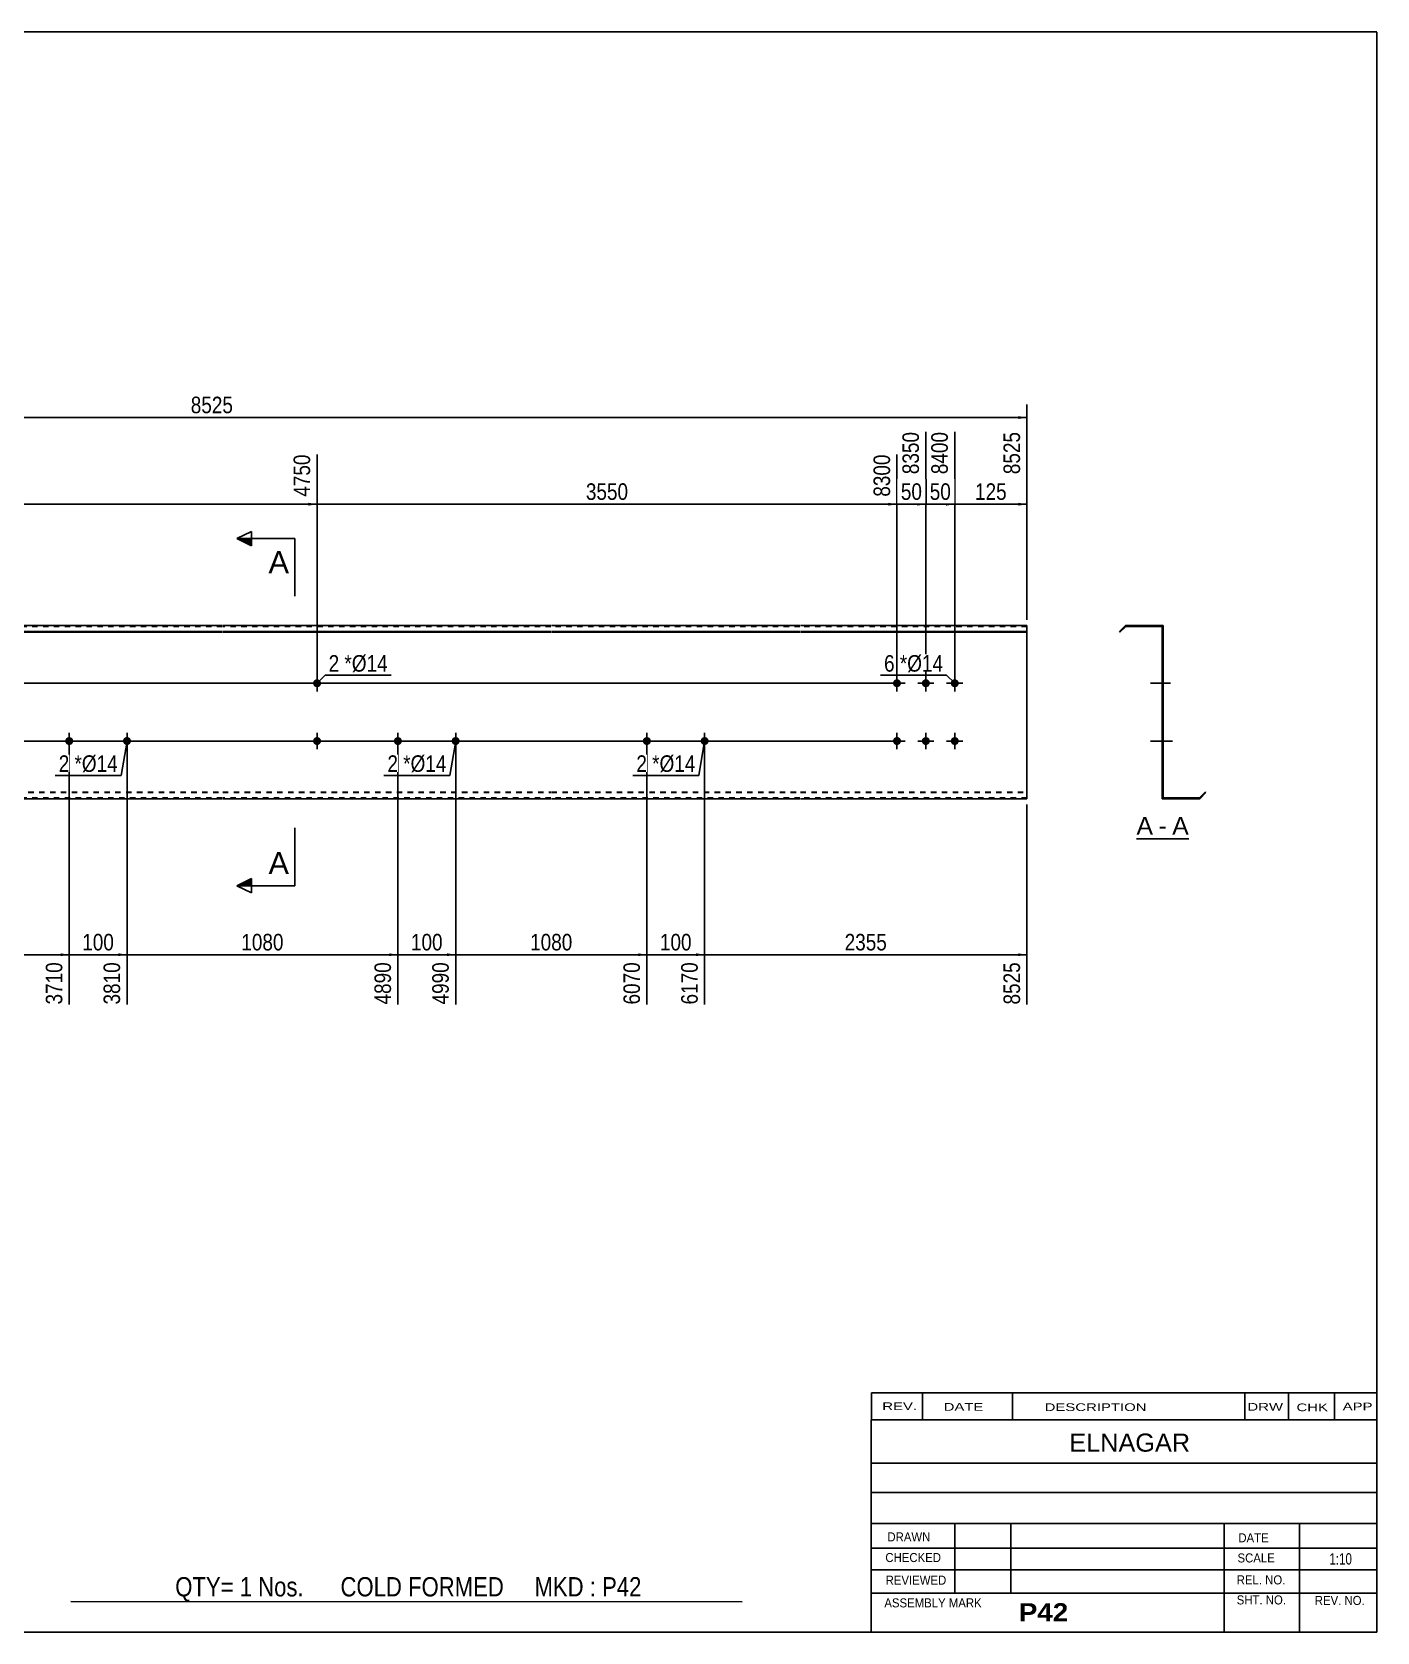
# Model space of a CAD drawing. Header units: millimetres. Extents: x -60 to 343, y -159 to 118.
# Drawn here: x 110 to 342.8, y -159.2 to 117.8 of the extents above; entities that cross this region are included whole.
import ezdxf

# ---------------------------------------------------------------- set-up
doc = ezdxf.new("R2010")
doc.units = ezdxf.units.MM
doc.linetypes.add('DXK_LINE_DOT1', pattern=[1.8814, 0.9407, -0.9407])
doc.styles.add('Arial', font='ARIAL.TTF', dxfattribs={"height": 0.2})
doc.styles.add('Arial Bold', font='ARIALBD.TTF', dxfattribs={"height": 0.2})
doc.styles.add('Arial Narrow', font='ARIALN.TTF', dxfattribs={"height": 0.2})

# ---------------------------------------------------------------- blocks, each defined once
blk = doc.blocks.new('Unknown-629091479-1606')
at = {"color": 5, "linetype": 'Continuous'}
for p, q in [((342.8, 117.75), (-57.2, 117.75)), ((-57.2, 117.75), (-57.2, -159.25)), ((342.8, -159.25), (342.8, 117.75)), ((-57.2, -159.25), (342.8, -159.25))]:
    blk.add_line(p, q, dxfattribs=at)
at = {"color": 174, "linetype": 'Continuous', "style": 'Arial'}
blk.add_text('Tekla structures', height=1.9102, rotation=90, dxfattribs=at).set_placement((-57.7, -158.75))
blk = doc.blocks.new('Unknown-629091479-12 - 1230')
at = {"color": 7, "linetype": 'Continuous'}
blk.add_line((301.17, -21.95), (310.2, -21.95), dxfattribs=at)
at = {"color": 0, "linetype": 'Continuous'}
blk.add_wipeout([(304.01, -21.2), (304.01, -18), (301.17, -18), (301.17, -21.2)], dxfattribs=at)
blk.add_wipeout([(306.39, -21.2), (306.39, -18), (304.97, -18), (304.97, -21.2)], dxfattribs=at)
at = {"color": 96, "linetype": 'Continuous', "style": 'Arial'}
blk.add_text('A', height=3.06, dxfattribs=at).set_placement((301.17, -21.2))
at = {"color": 0, "linetype": 'Continuous'}
blk.add_wipeout([(310.2, -21.2), (310.2, -18), (307.35, -18), (307.35, -21.2)], dxfattribs=at)
at = {"color": 96, "linetype": 'Continuous', "style": 'Arial'}
for s, p in [('A', (307.35, -21.2)), ('-', (304.97, -21.2))]:
    blk.add_text(s, height=3.06, dxfattribs=at).set_placement(p)
blk = doc.blocks.new('Bolt-629091479-1223 - 1203')
at = {"linetype": 'Continuous'}
for points in [[(216.4, -4.3, -1), (216.4, -5.7, -1)], [(226.4, -4.3, -1), (226.4, -5.7, -1)]]:
    blk.add_hatch(color=3, dxfattribs=at).paths.add_polyline_path(points)
at = {"color": 3, "linetype": 'Continuous'}
for p, q in [((215, -5), (217.8, -5)), ((216.4, -6.4), (216.4, -3.6)), ((225, -5), (227.8, -5)), ((226.4, -6.4), (226.4, -3.6))]:
    blk.add_line(p, q, dxfattribs=at)
blk = doc.blocks.new('Part-629091479-1218 - 1203')
at = {"color": 2, "linetype": 'Continuous'}
for p, q in [((0, 15), (0, -15)), ((56.7, 15), (0, 15)), ((0, 13.94), (56.7, 13.94)), ((99.8, 15), (56.8, 15)), ((56.8, 13.94), (99.8, 13.94)), ((142.9, 15), (99.9, 15)), ((99.9, 13.94), (142.9, 13.94)), ((199.8, 15), (143, 15)), ((143, 13.94), (199.8, 13.94)), ((242.9, 15), (199.9, 15)), ((199.9, 13.94), (242.9, 13.94)), ((282.2, 15), (243, 15)), ((243, 13.94), (282.2, 13.94)), ((282.2, 15), (282.2, -15)), ((0, 13.83), (56.7, 13.83)), ((56.8, 13.83), (99.8, 13.83)), ((99.9, 13.83), (142.9, 13.83)), ((143, 13.83), (199.8, 13.83)), ((199.9, 13.83), (242.9, 13.83)), ((243, 13.83), (282.2, 13.83)), ((56.7, -15), (0, -15)), ((99.8, -15), (56.8, -15)), ((142.9, -15), (99.9, -15)), ((199.8, -15), (143, -15)), ((242.9, -15), (199.9, -15)), ((282.2, -15), (243, -15))]:
    blk.add_line(p, q, dxfattribs=at)
at = {"color": 7, "linetype": 'DXK_LINE_DOT1'}
for p, q in [((56.7, 14.85), (0, 14.85)), ((99.8, 14.85), (56.8, 14.85)), ((142.9, 14.85), (99.9, 14.85)), ((199.8, 14.85), (143, 14.85)), ((242.9, 14.85), (199.9, 14.85)), ((282.2, 14.85), (243, 14.85)), ((0, -13.83), (56.7, -13.83)), ((56.8, -13.83), (99.8, -13.83)), ((99.9, -13.83), (142.9, -13.83)), ((143, -13.83), (199.8, -13.83)), ((199.9, -13.83), (242.9, -13.83)), ((243, -13.83), (282.2, -13.83)), ((0, -13.94), (56.7, -13.94)), ((56.7, -14.85), (0, -14.85)), ((56.8, -13.94), (99.8, -13.94)), ((99.8, -14.85), (56.8, -14.85)), ((99.9, -13.94), (142.9, -13.94)), ((142.9, -14.85), (99.9, -14.85)), ((143, -13.94), (199.8, -13.94)), ((199.8, -14.85), (143, -14.85)), ((199.9, -13.94), (242.9, -13.94)), ((242.9, -14.85), (199.9, -14.85)), ((243, -13.94), (282.2, -13.94)), ((282.2, -14.85), (243, -14.85))]:
    blk.add_line(p, q, dxfattribs=at)
blk = doc.blocks.new('Bolt-629091479-1221 - 1203')
at = {"linetype": 'Continuous'}
for points in [[(116.4, -4.3, -1), (116.4, -5.7, -1)], [(126.4, -4.3, -1), (126.4, -5.7, -1)]]:
    blk.add_hatch(color=3, dxfattribs=at).paths.add_polyline_path(points)
at = {"color": 3, "linetype": 'Continuous'}
for p, q in [((115, -5), (117.8, -5)), ((116.4, -6.4), (116.4, -3.6)), ((125, -5), (127.8, -5)), ((126.4, -6.4), (126.4, -3.6))]:
    blk.add_line(p, q, dxfattribs=at)
blk = doc.blocks.new('Bolt-629091479-1222 - 1203')
at = {"linetype": 'Continuous'}
for points in [[(173.3, -4.3, -1), (173.3, -5.7, -1)], [(183.3, -4.3, -1), (183.3, -5.7, -1)]]:
    blk.add_hatch(color=3, dxfattribs=at).paths.add_polyline_path(points)
at = {"color": 3, "linetype": 'Continuous'}
for p, q in [((171.9, -5), (174.7, -5)), ((173.3, -6.4), (173.3, -3.6)), ((181.9, -5), (184.7, -5)), ((183.3, -6.4), (183.3, -3.6))]:
    blk.add_line(p, q, dxfattribs=at)
blk = doc.blocks.new('Bolt-629091479-1224 - 1203')
at = {"linetype": 'Continuous'}
for points in [[(160, 5, -1), (158.6, 5, -1)], [(160, -5, -1), (158.6, -5, -1)]]:
    blk.add_hatch(color=3, dxfattribs=at).paths.add_polyline_path(points)
at = {"color": 3, "linetype": 'Continuous'}
for p, q in [((159.3, 6.4), (159.3, 3.6)), ((160.7, 5), (157.9, 5)), ((160.7, -5), (157.9, -5)), ((159.3, -3.6), (159.3, -6.4))]:
    blk.add_line(p, q, dxfattribs=at)
blk = doc.blocks.new('Bolt-629091479-1225 - 1203')
at = {"linetype": 'Continuous'}
for points in [[(259, 5, -1), (260.4, 5, -1)], [(264, 5, -1), (265.4, 5, -1)], [(269, 5, -1), (270.4, 5, -1)], [(259, -5, -1), (260.4, -5, -1)], [(264, -5, -1), (265.4, -5, -1)], [(269, -5, -1), (270.4, -5, -1)]]:
    blk.add_hatch(color=3, dxfattribs=at).paths.add_polyline_path(points)
at = {"color": 3, "linetype": 'Continuous'}
for p, q in [((259.7, 3.6), (259.7, 6.4)), ((264.7, 3.6), (264.7, 6.4)), ((269.7, 3.6), (269.7, 6.4)), ((258.3, 5), (261.1, 5)), ((263.3, 5), (266.1, 5)), ((268.3, 5), (271.1, 5)), ((258.3, -5), (261.1, -5)), ((259.7, -6.4), (259.7, -3.6)), ((263.3, -5), (266.1, -5)), ((264.7, -6.4), (264.7, -3.6)), ((268.3, -5), (271.1, -5)), ((269.7, -6.4), (269.7, -3.6))]:
    blk.add_line(p, q, dxfattribs=at)
blk = doc.blocks.new('Part-629091479-1232 - 1230')
at = {"color": 2, "linetype": 'Continuous'}
for p, q in [((299.26, 15), (298.2, 13.94)), ((298.2, 13.94), (298.3, 13.83)), ((298.3, 13.83), (299.32, 14.85)), ((299.26, 15), (305.76, 15)), ((299.32, 14.85), (305.61, 14.85)), ((305.61, 14.85), (305.61, -15)), ((305.76, -14.85), (305.76, 15)), ((313.06, -13.83), (312.05, -14.85)), ((313.17, -13.94), (313.06, -13.83)), ((312.11, -15), (305.61, -15)), ((312.05, -14.85), (305.76, -14.85)), ((312.11, -15), (313.17, -13.94))]:
    blk.add_line(p, q, dxfattribs=at)
blk = doc.blocks.new('Bolt-629091479-1233 - 1230')
at = {"linetype": 'Continuous'}
for points in [[(305.61, 5.7), (305.61, 4.3), (305.76, 4.3), (305.76, 5.7)], [(305.61, 5.7), (305.61, 4.3), (305.76, 4.3), (305.76, 5.7)], [(305.61, 5.7), (305.61, 4.3), (305.76, 4.3), (305.76, 5.7)], [(305.61, -4.3), (305.61, -5.7), (305.76, -5.7), (305.76, -4.3)], [(305.61, -4.3), (305.61, -5.7), (305.76, -5.7), (305.76, -4.3)], [(305.61, -4.3), (305.61, -5.7), (305.76, -5.7), (305.76, -4.3)]]:
    blk.add_hatch(color=3, dxfattribs=at).paths.add_polyline_path(points)
at = {"color": 3, "linetype": 'Continuous'}
for p, q in [((305.76, 5.7), (305.61, 5.7)), ((305.76, 5.7), (305.61, 5.7)), ((305.76, 5.7), (305.61, 5.7)), ((307.06, 5), (303.76, 5)), ((307.06, 5), (303.76, 5)), ((307.06, 5), (303.76, 5)), ((305.76, 4.3), (305.61, 4.3)), ((305.76, 4.3), (305.61, 4.3)), ((305.76, 4.3), (305.61, 4.3)), ((307.06, -5), (303.76, -5)), ((307.06, -5), (303.76, -5)), ((307.06, -5), (303.76, -5)), ((305.76, -4.3), (305.61, -4.3)), ((305.76, -4.3), (305.61, -4.3)), ((305.76, -4.3), (305.61, -4.3)), ((305.76, -5.7), (305.61, -5.7)), ((305.76, -5.7), (305.61, -5.7)), ((305.76, -5.7), (305.61, -5.7))]:
    blk.add_line(p, q, dxfattribs=at)
blk = doc.blocks.new('Bolt-629091479-1234 - 1230')
at = {"linetype": 'Continuous'}
blk.add_hatch(color=3, dxfattribs=at).paths.add_polyline_path([(305.76, -5.7), (305.76, -4.3), (305.61, -4.3), (305.61, -5.7)])
blk.add_hatch(color=3, dxfattribs=at).paths.add_polyline_path([(305.76, -5.7), (305.76, -4.3), (305.61, -4.3), (305.61, -5.7)])
at = {"color": 3, "linetype": 'Continuous'}
for p, q in [((304.66, -5), (307.41, -5)), ((304.66, -5), (307.41, -5)), ((305.61, -4.3), (305.76, -4.3)), ((305.61, -4.3), (305.76, -4.3)), ((305.61, -5.7), (305.76, -5.7)), ((305.61, -5.7), (305.76, -5.7))]:
    blk.add_line(p, q, dxfattribs=at)
blk = doc.blocks.new('Bolt-629091479-1235 - 1230')
at = {"linetype": 'Continuous'}
blk.add_hatch(color=3, dxfattribs=at).paths.add_polyline_path([(305.76, -5.7), (305.76, -4.3), (305.61, -4.3), (305.61, -5.7)])
blk.add_hatch(color=3, dxfattribs=at).paths.add_polyline_path([(305.76, -5.7), (305.76, -4.3), (305.61, -4.3), (305.61, -5.7)])
at = {"color": 3, "linetype": 'Continuous'}
for p, q in [((304.66, -5), (307.41, -5)), ((304.66, -5), (307.41, -5)), ((305.61, -4.3), (305.76, -4.3)), ((305.61, -4.3), (305.76, -4.3)), ((305.61, -5.7), (305.76, -5.7)), ((305.61, -5.7), (305.76, -5.7))]:
    blk.add_line(p, q, dxfattribs=at)
blk = doc.blocks.new('Bolt-629091479-1236 - 1230')
at = {"linetype": 'Continuous'}
blk.add_hatch(color=3, dxfattribs=at).paths.add_polyline_path([(305.76, -5.7), (305.76, -4.3), (305.61, -4.3), (305.61, -5.7)])
blk.add_hatch(color=3, dxfattribs=at).paths.add_polyline_path([(305.76, -5.7), (305.76, -4.3), (305.61, -4.3), (305.61, -5.7)])
at = {"color": 3, "linetype": 'Continuous'}
for p, q in [((304.66, -5), (307.41, -5)), ((304.66, -5), (307.41, -5)), ((305.61, -4.3), (305.76, -4.3)), ((305.61, -4.3), (305.76, -4.3)), ((305.61, -5.7), (305.76, -5.7)), ((305.61, -5.7), (305.76, -5.7))]:
    blk.add_line(p, q, dxfattribs=at)
blk = doc.blocks.new('Bolt-629091479-1237 - 1230')
at = {"linetype": 'Continuous'}
blk.add_hatch(color=3, dxfattribs=at).paths.add_polyline_path([(305.76, -5.7), (305.76, -4.3), (305.61, -4.3), (305.61, -5.7)])
blk.add_hatch(color=3, dxfattribs=at).paths.add_polyline_path([(305.76, -5.7), (305.76, -4.3), (305.61, -4.3), (305.61, -5.7)])
at = {"color": 3, "linetype": 'Continuous'}
for p, q in [((304.66, -5), (307.41, -5)), ((304.66, -5), (307.41, -5)), ((305.61, -4.3), (305.76, -4.3)), ((305.61, -4.3), (305.76, -4.3)), ((305.61, -5.7), (305.76, -5.7)), ((305.61, -5.7), (305.76, -5.7))]:
    blk.add_line(p, q, dxfattribs=at)
blk = doc.blocks.new('Bolt-629091479-1238 - 1230')
at = {"linetype": 'Continuous'}
for points in [[(305.76, 4.3), (305.76, 5.7), (305.61, 5.7), (305.61, 4.3)], [(305.76, -5.7), (305.76, -4.3), (305.61, -4.3), (305.61, -5.7)]]:
    blk.add_hatch(color=3, dxfattribs=at).paths.add_polyline_path(points)
at = {"color": 3, "linetype": 'Continuous'}
for p, q in [((305.76, 5.7), (305.61, 5.7)), ((305.76, 5), (303.61, 5)), ((305.76, 4.3), (305.61, 4.3)), ((305.76, -5), (303.61, -5)), ((305.76, -4.3), (305.61, -4.3)), ((305.76, -5.7), (305.61, -5.7))]:
    blk.add_line(p, q, dxfattribs=at)
blk = doc.blocks.new('Bolt-629091479-1239 - 1230')
at = {"linetype": 'Continuous'}
for points in [[(305.61, 5.7), (305.61, 4.3), (305.76, 4.3), (305.76, 5.7)], [(305.61, 5.7), (305.61, 4.3), (305.76, 4.3), (305.76, 5.7)], [(305.61, 5.7), (305.61, 4.3), (305.76, 4.3), (305.76, 5.7)], [(305.61, -4.3), (305.61, -5.7), (305.76, -5.7), (305.76, -4.3)], [(305.61, -4.3), (305.61, -5.7), (305.76, -5.7), (305.76, -4.3)], [(305.61, -4.3), (305.61, -5.7), (305.76, -5.7), (305.76, -4.3)]]:
    blk.add_hatch(color=3, dxfattribs=at).paths.add_polyline_path(points)
at = {"color": 3, "linetype": 'Continuous'}
for p, q in [((305.76, 5.7), (305.61, 5.7)), ((305.76, 5.7), (305.61, 5.7)), ((305.76, 5.7), (305.61, 5.7)), ((307.06, 5), (303.76, 5)), ((307.06, 5), (303.76, 5)), ((307.06, 5), (303.76, 5)), ((305.76, 4.3), (305.61, 4.3)), ((305.76, 4.3), (305.61, 4.3)), ((305.76, 4.3), (305.61, 4.3)), ((307.06, -5), (303.76, -5)), ((307.06, -5), (303.76, -5)), ((307.06, -5), (303.76, -5)), ((305.76, -4.3), (305.61, -4.3)), ((305.76, -4.3), (305.61, -4.3)), ((305.76, -4.3), (305.61, -4.3)), ((305.76, -5.7), (305.61, -5.7)), ((305.76, -5.7), (305.61, -5.7)), ((305.76, -5.7), (305.61, -5.7))]:
    blk.add_line(p, q, dxfattribs=at)
blk = doc.blocks.new('StraightDimension-629091479-1289 - 1203')
at = {"linetype": 'Continuous'}
blk.add_hatch(color=7, dxfattribs=at).paths.add_polyline_path([(280.7, 36.25), (282.2, 36), (280.7, 35.75)])
at = {"color": 7, "linetype": 'Continuous'}
for p, q in [((269.7, 6), (269.7, 48.51)), ((282.2, 16), (282.2, 48.51)), ((269.7, 36), (282.2, 36))]:
    blk.add_line(p, q, dxfattribs=at)
at = {"color": 0}
blk.add_wipeout([(279.29, 36.15), (279.29, 40.35), (272.61, 40.35), (272.61, 36.15)], dxfattribs=at)
at = {"color": 0, "linetype": 'Continuous'}
blk.add_wipeout([(281.6, 49.11), (277.4, 49.11), (277.4, 40.6), (281.6, 40.6)], dxfattribs=at)
at = {"color": 3, "linetype": 'Continuous', "style": 'Arial Narrow'}
blk.add_text('8525', height=2.863, rotation=90.0002, dxfattribs=at).set_placement((281, 41.2))
at = {"color": 3, "style": 'Arial Narrow'}
blk.add_text('125', height=2.863, dxfattribs=at).set_placement((273.21, 36.75))
blk = doc.blocks.new('StraightDimension-629091479-1293 - 1203')
at = {"linetype": 'Continuous'}
blk.add_hatch(color=7, dxfattribs=at).paths.add_polyline_path([(157.8, 36.25), (159.3, 36), (157.8, 35.75)])
at = {"color": 7, "linetype": 'Continuous'}
for p, q in [((40, 6), (40, 46.68)), ((159.3, 6), (159.3, 44.61)), ((40, 36), (159.3, 36))]:
    blk.add_line(p, q, dxfattribs=at)
at = {"color": 0, "linetype": 'Continuous'}
blk.add_wipeout([(158.7, 45.21), (154.5, 45.21), (154.5, 36.7), (158.7, 36.7)], dxfattribs=at)
at = {"color": 0}
blk.add_wipeout([(103.9, 36.15), (103.9, 40.35), (95.39, 40.35), (95.39, 36.15)], dxfattribs=at)
at = {"color": 3, "linetype": 'Continuous', "style": 'Arial Narrow'}
blk.add_text('4750', height=2.863, rotation=90.0002, dxfattribs=at).set_placement((158.1, 37.3))
at = {"color": 3, "style": 'Arial Narrow'}
blk.add_text('4350', height=2.863, dxfattribs=at).set_placement((95.99, 36.75))
blk = doc.blocks.new('StraightDimension-629091479-1292 - 1203')
at = {"linetype": 'Continuous'}
blk.add_hatch(color=7, dxfattribs=at).paths.add_polyline_path([(258.2, 36.25), (259.7, 36), (258.2, 35.75)])
at = {"color": 7, "linetype": 'Continuous'}
for p, q in [((159.3, 6), (159.3, 44.61)), ((259.7, 6), (259.7, 44.61)), ((159.3, 36), (259.7, 36))]:
    blk.add_line(p, q, dxfattribs=at)
at = {"color": 0, "linetype": 'Continuous'}
blk.add_wipeout([(259.1, 45.21), (254.9, 45.21), (254.9, 36.7), (259.1, 36.7)], dxfattribs=at)
at = {"color": 0}
blk.add_wipeout([(213.75, 36.15), (213.75, 40.35), (205.24, 40.35), (205.24, 36.15)], dxfattribs=at)
at = {"color": 3, "linetype": 'Continuous', "style": 'Arial Narrow'}
blk.add_text('8300', height=2.863, rotation=90.0002, dxfattribs=at).set_placement((258.5, 37.3))
at = {"color": 3, "style": 'Arial Narrow'}
blk.add_text('3550', height=2.863, dxfattribs=at).set_placement((205.84, 36.75))
blk = doc.blocks.new('StraightDimension-629091479-1321 - 1203')
at = {"linetype": 'Continuous'}
for points in [[(14.75, 13.5), (15, 15), (15.25, 13.5)], [(15.25, 6.5), (15, 5), (14.75, 6.5)]]:
    blk.add_hatch(color=7, dxfattribs=at).paths.add_polyline_path(points)
at = {"color": 7, "linetype": 'Continuous'}
for p, q in [((29, 15), (12.75, 15)), ((15, 5), (15, 15)), ((258.7, 5), (12.75, 5))]:
    blk.add_line(p, q, dxfattribs=at)
at = {"color": 0}
blk.add_wipeout([(14.85, 13.34), (10.65, 13.34), (10.65, 6.66), (14.85, 6.66)], dxfattribs=at)
at = {"color": 3, "style": 'Arial Narrow'}
blk.add_text('100', height=2.863, rotation=90.0002, dxfattribs=at).set_placement((14.25, 7.26))
blk = doc.blocks.new('StraightDimension-629091479-1252 - 1203')
at = {"linetype": 'Continuous'}
blk.add_hatch(color=7, dxfattribs=at).paths.add_polyline_path([(280.7, -41.75), (282.2, -42), (280.7, -42.25)])
at = {"color": 7, "linetype": 'Continuous'}
for p, q in [((226.4, -6), (226.4, -50.61)), ((282.2, -16), (282.2, -50.61)), ((226.4, -42), (282.2, -42))]:
    blk.add_line(p, q, dxfattribs=at)
at = {"color": 0}
blk.add_wipeout([(258.55, -41.85), (258.55, -37.65), (250.04, -37.65), (250.04, -41.85)], dxfattribs=at)
at = {"color": 0, "linetype": 'Continuous'}
blk.add_wipeout([(281.6, -42.7), (277.4, -42.7), (277.4, -51.21), (281.6, -51.21)], dxfattribs=at)
at = {"color": 3, "style": 'Arial Narrow'}
blk.add_text('2355', height=2.863, dxfattribs=at).set_placement((250.64, -41.25))
at = {"color": 3, "linetype": 'Continuous', "style": 'Arial Narrow'}
blk.add_text('8525', height=2.863, rotation=90.0002, dxfattribs=at).set_placement((281, -50.61))
blk = doc.blocks.new('StraightDimension-629091479-1253 - 1203')
at = {"linetype": 'Continuous'}
blk.add_hatch(color=7, dxfattribs=at).paths.add_polyline_path([(224.9, -41.75), (226.4, -42), (224.9, -42.25)])
at = {"color": 7, "linetype": 'Continuous'}
for p, q in [((216.4, -6), (216.4, -50.61)), ((226.4, -6), (226.4, -50.61)), ((216.4, -42), (226.4, -42))]:
    blk.add_line(p, q, dxfattribs=at)
at = {"color": 0}
blk.add_wipeout([(224.74, -41.85), (224.74, -37.65), (218.06, -37.65), (218.06, -41.85)], dxfattribs=at)
at = {"color": 3, "style": 'Arial Narrow'}
blk.add_text('100', height=2.863, dxfattribs=at).set_placement((218.66, -41.25))
at = {"color": 0, "linetype": 'Continuous'}
blk.add_wipeout([(225.8, -42.7), (221.6, -42.7), (221.6, -51.21), (225.8, -51.21)], dxfattribs=at)
at = {"color": 3, "linetype": 'Continuous', "style": 'Arial Narrow'}
blk.add_text('6170', height=2.863, rotation=90.0002, dxfattribs=at).set_placement((225.2, -50.61))
blk = doc.blocks.new('StraightDimension-629091479-1254 - 1203')
at = {"linetype": 'Continuous'}
blk.add_hatch(color=7, dxfattribs=at).paths.add_polyline_path([(214.9, -41.75), (216.4, -42), (214.9, -42.25)])
at = {"color": 7, "linetype": 'Continuous'}
for p, q in [((183.3, -6), (183.3, -50.61)), ((216.4, -6), (216.4, -50.61)), ((183.3, -42), (216.4, -42))]:
    blk.add_line(p, q, dxfattribs=at)
at = {"color": 0}
blk.add_wipeout([(204.11, -41.85), (204.11, -37.65), (195.59, -37.65), (195.59, -41.85)], dxfattribs=at)
at = {"color": 0, "linetype": 'Continuous'}
blk.add_wipeout([(215.8, -42.7), (211.6, -42.7), (211.6, -51.21), (215.8, -51.21)], dxfattribs=at)
at = {"color": 3, "style": 'Arial Narrow'}
blk.add_text('1080', height=2.863, dxfattribs=at).set_placement((196.19, -41.25))
at = {"color": 3, "linetype": 'Continuous', "style": 'Arial Narrow'}
blk.add_text('6070', height=2.863, rotation=90.0002, dxfattribs=at).set_placement((215.2, -50.61))
blk = doc.blocks.new('StraightDimension-629091479-1255 - 1203')
at = {"linetype": 'Continuous'}
blk.add_hatch(color=7, dxfattribs=at).paths.add_polyline_path([(181.8, -41.75), (183.3, -42), (181.8, -42.25)])
at = {"color": 7, "linetype": 'Continuous'}
for p, q in [((173.3, -6), (173.3, -50.61)), ((183.3, -6), (183.3, -50.61)), ((173.3, -42), (183.3, -42))]:
    blk.add_line(p, q, dxfattribs=at)
at = {"color": 0}
blk.add_wipeout([(181.64, -41.85), (181.64, -37.65), (174.96, -37.65), (174.96, -41.85)], dxfattribs=at)
at = {"color": 3, "style": 'Arial Narrow'}
blk.add_text('100', height=2.863, dxfattribs=at).set_placement((175.56, -41.25))
at = {"color": 0, "linetype": 'Continuous'}
blk.add_wipeout([(182.7, -42.7), (178.5, -42.7), (178.5, -51.21), (182.7, -51.21)], dxfattribs=at)
at = {"color": 3, "linetype": 'Continuous', "style": 'Arial Narrow'}
blk.add_text('4990', height=2.863, rotation=90.0002, dxfattribs=at).set_placement((182.1, -50.61))
blk = doc.blocks.new('StraightDimension-629091479-1256 - 1203')
at = {"linetype": 'Continuous'}
blk.add_hatch(color=7, dxfattribs=at).paths.add_polyline_path([(171.8, -41.75), (173.3, -42), (171.8, -42.25)])
at = {"color": 7, "linetype": 'Continuous'}
for p, q in [((126.4, -6), (126.4, -50.61)), ((173.3, -6), (173.3, -50.61)), ((126.4, -42), (173.3, -42))]:
    blk.add_line(p, q, dxfattribs=at)
at = {"color": 0}
blk.add_wipeout([(154.1, -41.85), (154.1, -37.65), (145.59, -37.65), (145.59, -41.85)], dxfattribs=at)
at = {"color": 0, "linetype": 'Continuous'}
blk.add_wipeout([(172.7, -42.7), (168.5, -42.7), (168.5, -51.21), (172.7, -51.21)], dxfattribs=at)
at = {"color": 3, "style": 'Arial Narrow'}
blk.add_text('1080', height=2.863, dxfattribs=at).set_placement((146.19, -41.25))
at = {"color": 3, "linetype": 'Continuous', "style": 'Arial Narrow'}
blk.add_text('4890', height=2.863, rotation=90.0002, dxfattribs=at).set_placement((172.1, -50.61))
blk = doc.blocks.new('StraightDimension-629091479-1257 - 1203')
at = {"linetype": 'Continuous'}
blk.add_hatch(color=7, dxfattribs=at).paths.add_polyline_path([(124.9, -41.75), (126.4, -42), (124.9, -42.25)])
at = {"color": 7, "linetype": 'Continuous'}
for p, q in [((116.4, -6), (116.4, -50.61)), ((126.4, -6), (126.4, -50.61)), ((116.4, -42), (126.4, -42))]:
    blk.add_line(p, q, dxfattribs=at)
at = {"color": 0}
blk.add_wipeout([(124.74, -41.85), (124.74, -37.65), (118.05, -37.65), (118.05, -41.85)], dxfattribs=at)
at = {"color": 3, "style": 'Arial Narrow'}
blk.add_text('100', height=2.863, dxfattribs=at).set_placement((118.65, -41.25))
at = {"color": 0, "linetype": 'Continuous'}
blk.add_wipeout([(125.8, -42.7), (121.6, -42.7), (121.6, -51.21), (125.8, -51.21)], dxfattribs=at)
at = {"color": 3, "linetype": 'Continuous', "style": 'Arial Narrow'}
blk.add_text('3810', height=2.863, rotation=90.0002, dxfattribs=at).set_placement((125.2, -50.61))
blk = doc.blocks.new('StraightDimension-629091479-1258 - 1203')
at = {"linetype": 'Continuous'}
blk.add_hatch(color=7, dxfattribs=at).paths.add_polyline_path([(114.9, -41.75), (116.4, -42), (114.9, -42.25)])
at = {"color": 7, "linetype": 'Continuous'}
for p, q in [((83.3, -6), (83.3, -50.61)), ((116.4, -6), (116.4, -50.61)), ((83.3, -42), (116.4, -42))]:
    blk.add_line(p, q, dxfattribs=at)
at = {"color": 0}
blk.add_wipeout([(104.1, -41.85), (104.1, -37.65), (95.59, -37.65), (95.59, -41.85)], dxfattribs=at)
at = {"color": 0, "linetype": 'Continuous'}
blk.add_wipeout([(115.8, -42.7), (111.6, -42.7), (111.6, -51.21), (115.8, -51.21)], dxfattribs=at)
at = {"color": 3, "style": 'Arial Narrow'}
blk.add_text('1080', height=2.863, dxfattribs=at).set_placement((96.19, -41.25))
at = {"color": 3, "linetype": 'Continuous', "style": 'Arial Narrow'}
blk.add_text('3710', height=2.863, rotation=90.0002, dxfattribs=at).set_placement((115.2, -50.61))
blk = doc.blocks.new('StraightDimension-629091479-1323 - 1203')
at = {"linetype": 'Continuous'}
for points in [[(14.75, -6.5), (15, -5), (15.25, -6.5)], [(15.25, -13.5), (15, -15), (14.75, -13.5)]]:
    blk.add_hatch(color=7, dxfattribs=at).paths.add_polyline_path(points)
at = {"color": 7, "linetype": 'Continuous'}
for p, q in [((258.7, -5), (12.75, -5)), ((15, -15), (15, -5)), ((29, -15), (12.75, -15))]:
    blk.add_line(p, q, dxfattribs=at)
at = {"color": 0}
blk.add_wipeout([(14.85, -6.66), (10.65, -6.66), (10.65, -13.34), (14.85, -13.34)], dxfattribs=at)
at = {"color": 3, "style": 'Arial Narrow'}
blk.add_text('100', height=2.863, rotation=90.0002, dxfattribs=at).set_placement((14.25, -12.74))
blk = doc.blocks.new('StraightDimension-629091479-1290 - 1203')
at = {"linetype": 'Continuous'}
blk.add_hatch(color=7, dxfattribs=at).paths.add_polyline_path([(268.2, 36.25), (269.7, 36), (268.2, 35.75)])
at = {"color": 7, "linetype": 'Continuous'}
for p, q in [((264.7, 6), (264.7, 48.51)), ((269.7, 6), (269.7, 48.51)), ((264.7, 36), (269.7, 36))]:
    blk.add_line(p, q, dxfattribs=at)
at = {"color": 0}
blk.add_wipeout([(269.63, 36.15), (269.63, 40.35), (264.77, 40.35), (264.77, 36.15)], dxfattribs=at)
at = {"color": 0, "linetype": 'Continuous'}
blk.add_wipeout([(269.1, 49.11), (264.9, 49.11), (264.9, 40.6), (269.1, 40.6)], dxfattribs=at)
at = {"color": 3, "linetype": 'Continuous', "style": 'Arial Narrow'}
blk.add_text('8400', height=2.863, rotation=90.0002, dxfattribs=at).set_placement((268.5, 41.2))
at = {"color": 3, "style": 'Arial Narrow'}
blk.add_text('50', height=2.863, dxfattribs=at).set_placement((265.37, 36.75))
blk = doc.blocks.new('StraightDimension-629091479-1291 - 1203')
at = {"linetype": 'Continuous'}
blk.add_hatch(color=7, dxfattribs=at).paths.add_polyline_path([(263.2, 36.25), (264.7, 36), (263.2, 35.75)])
at = {"color": 7, "linetype": 'Continuous'}
for p, q in [((264.7, 6), (264.7, 48.51)), ((259.7, 6), (259.7, 44.61)), ((259.7, 36), (264.7, 36))]:
    blk.add_line(p, q, dxfattribs=at)
at = {"color": 0}
blk.add_wipeout([(264.63, 36.15), (264.63, 40.35), (259.77, 40.35), (259.77, 36.15)], dxfattribs=at)
at = {"color": 0, "linetype": 'Continuous'}
blk.add_wipeout([(264.1, 49.11), (259.9, 49.11), (259.9, 40.6), (264.1, 40.6)], dxfattribs=at)
at = {"color": 3, "linetype": 'Continuous', "style": 'Arial Narrow'}
blk.add_text('8350', height=2.863, rotation=90.0002, dxfattribs=at).set_placement((263.5, 41.2))
at = {"color": 3, "style": 'Arial Narrow'}
blk.add_text('50', height=2.863, dxfattribs=at).set_placement((260.37, 36.75))
blk = doc.blocks.new('StraightDimension-629091479-1322 - 1203')
at = {"linetype": 'Continuous'}
for points in [[(14.75, 3.5), (15, 5), (15.25, 3.5)], [(15.25, -3.5), (15, -5), (14.75, -3.5)]]:
    blk.add_hatch(color=7, dxfattribs=at).paths.add_polyline_path(points)
at = {"color": 7, "linetype": 'Continuous'}
for p, q in [((258.7, 5), (12.75, 5)), ((15, -5), (15, 5)), ((258.7, -5), (12.75, -5))]:
    blk.add_line(p, q, dxfattribs=at)
at = {"color": 0}
blk.add_wipeout([(14.85, 3.34), (10.65, 3.34), (10.65, -3.34), (14.85, -3.34)], dxfattribs=at)
at = {"color": 3, "style": 'Arial Narrow'}
blk.add_text('100', height=2.863, rotation=90.0002, dxfattribs=at).set_placement((14.25, -2.74))
blk = doc.blocks.new('StraightDimension-629091479-1349 - 1203')
at = {"linetype": 'Continuous'}
for points in [[(1.5, 50.75), (0, 51), (1.5, 51.25)], [(280.7, 51.25), (282.2, 51), (280.7, 50.75)]]:
    blk.add_hatch(color=7, dxfattribs=at).paths.add_polyline_path(points)
at = {"color": 7, "linetype": 'Continuous'}
for p, q in [((0, 16), (0, 53.25)), ((282.2, 16), (282.2, 53.25)), ((0, 51), (282.2, 51))]:
    blk.add_line(p, q, dxfattribs=at)
at = {"color": 0}
blk.add_wipeout([(145.35, 51.15), (145.35, 55.35), (136.84, 55.35), (136.84, 51.15)], dxfattribs=at)
at = {"color": 3, "style": 'Arial Narrow'}
blk.add_text('8525', height=2.863, dxfattribs=at).set_placement((137.44, 51.75))
blk = doc.blocks.new('CBS_CALLOFF-629091479-1654')
at = {"color": 7, "linetype": 'Continuous'}
blk.add_line((116.68, -153.98), (232.91, -154), dxfattribs=at)
at = {"color": 3, "linetype": 'Continuous', "style": 'Arial Narrow'}
blk.add_text('QTY= 1 Nos.      COLD FORMED     MKD : P42', height=3.3405, dxfattribs=at).set_placement((134.75, -153.09))
blk = doc.blocks.new('CBS_NAME_BLOG-629091479-1655')
at = {"color": 7, "linetype": 'Continuous'}
for p, q in [((255.21, -122.5), (342.73, -122.5)), ((255.21, -159.21), (255.21, -122.5)), ((255.21, -130.04), (342.73, -130.04)), ((255.28, -135.09), (342.8, -135.09)), ((255.21, -140.46), (342.73, -140.46)), ((269.73, -152.57), (269.73, -140.47)), ((279.42, -152.54), (279.42, -140.47)), ((316.33, -159.21), (316.33, -140.48)), ((329.38, -159.21), (329.38, -140.47)), ((255.22, -144.76), (342.8, -144.74)), ((255.21, -148.51), (342.73, -148.51)), ((255.21, -152.55), (342.73, -152.55)), ((255.21, -159.25), (342.8, -159.25))]:
    blk.add_line(p, q, dxfattribs=at)
at = {"color": 3, "linetype": 'Continuous', "style": 'Arial'}
blk.add_text('ELNAGAR', height=3.133, dxfattribs=at).set_placement((289.53, -128.03))
at = {"color": 3, "linetype": 'Continuous'}
for s, height, style, width, p in [('DRAWN', 1.566, 'Arial', 0.9, (258.04, -143.57)), ('DATE', 1.566, 'Arial', 0.9, (318.8, -143.73)), ('CHECKED', 1.566, 'Arial', 0.9, (257.69, -147.14)), ('SCALE', 1.566, 'Arial', 0.9, (318.65, -147.21)), ('1:10', 1.957, 'Arial Narrow', 0.9, (334.54, -147.57)), ('REVIEWED', 1.566, 'Arial', 0.9, (257.73, -151.06)), ('REL. NO.', 1.566, 'Arial', 0.9, (318.51, -151.01)), ('ASSEMBLY MARK', 1.5663, 'Arial', 0.9, (257.51, -154.99)), ('P42', 3.131, 'Arial Bold', 1.1, (280.79, -157.39)), ('SHT. NO.', 1.566, 'Arial', 0.9, (318.51, -154.48)), ('REV. NO.', 1.566, 'Arial', 0.9, (332.03, -154.57))]:
    blk.add_text(s, height=height, dxfattribs=dict(at, style=style, width=width)).set_placement(p)
blk = doc.blocks.new('CBS_REVISION-629091479-1656')
at = {"color": 7, "linetype": 'Continuous'}
for p, q in [((255.29, -117.87), (342.79, -117.87)), ((255.29, -117.87), (255.29, -122.5)), ((264.09, -117.87), (264.09, -122.5)), ((279.68, -117.87), (279.68, -122.44)), ((319.94, -117.87), (319.94, -122.5)), ((327.48, -117.87), (327.48, -122.5)), ((335.43, -117.87), (335.43, -122.5)), ((255.29, -122.5), (342.79, -122.5))]:
    blk.add_line(p, q, dxfattribs=at)
at = {"color": 7, "style": 'Arial Narrow', "width": 1.7}
for s, height, p in [('REV.', 1.326, (257.15, -120.82)), ('DATE', 1.326, (267.78, -120.94)), ('DESCRIPTION', 1.3257, (285.26, -120.99)), ('DRW', 1.326, (320.37, -120.93)), ('CHK', 1.326, (328.86, -121.02)), ('APP', 1.326, (336.86, -120.87))]:
    blk.add_text(s, height=height, dxfattribs=at).set_placement(p)
blk = doc.blocks.new('Mark-629091479-1367 - 1203')
at = {"color": 0}
blk.add_wipeout([(259.29, 7.01), (259.29, 10.01), (257.46, 10.01), (257.46, 7.01)], dxfattribs=at)
blk.add_wipeout([(259.29, 7.01), (259.29, 10.01), (257.46, 10.01), (257.46, 7.01)], dxfattribs=at)
blk.add_wipeout([(261.47, 7.01), (261.47, 10.01), (260.19, 10.01), (260.19, 7.01)], dxfattribs=at)
blk.add_wipeout([(261.47, 7.01), (261.47, 10.01), (260.19, 10.01), (260.19, 7.01)], dxfattribs=at)
at = {"color": 3, "style": 'Arial Narrow'}
blk.add_text('6', height=2.86, dxfattribs=at).set_placement((257.46, 7.01))
at = {"color": 0}
blk.add_wipeout([(267.68, 7.01), (267.68, 10.01), (261.47, 10.01), (261.47, 7.01)], dxfattribs=at)
blk.add_wipeout([(267.68, 7.01), (267.68, 10.01), (261.47, 10.01), (261.47, 7.01)], dxfattribs=at)
at = {"color": 7, "linetype": 'Continuous'}
for p in [(256.86, 6.41), (269.7, 5)]:
    blk.add_line(p, (268.28, 6.41), dxfattribs=at)
at = {"color": 3, "style": 'Arial Narrow'}
for s, height, p in [('*', 2.86, (260.19, 7.01)), ('Ø14', 2.863, (261.47, 7.01))]:
    blk.add_text(s, height=height, dxfattribs=at).set_placement(p)
blk = doc.blocks.new('SectionMark-629091479-1250 - 1203')
at = {"linetype": 'Continuous'}
for points in [[(147.94, 30.05), (147.94, 28.8), (145.44, 30.05)], [(147.94, -28.8), (147.94, -30.05), (145.44, -30.05)]]:
    blk.add_hatch(color=30, dxfattribs=at).paths.add_polyline_path(points)
at = {"color": 30, "linetype": 'Continuous'}
for p, q in [((145.44, 30.05), (147.94, 31.3)), ((147.94, 28.8), (147.94, 31.3)), ((155.44, 30.05), (145.44, 30.05)), ((145.44, 30.05), (147.94, 28.8)), ((145.44, -30.05), (147.94, -28.8)), ((155.44, -30.05), (145.44, -30.05)), ((147.94, -31.3), (145.44, -30.05)), ((147.94, -28.8), (147.94, -31.3))]:
    blk.add_line(p, q, dxfattribs=at)
at = {"color": 0, "linetype": 'Continuous'}
for points in [[(154.44, 24.05), (154.44, 28.05), (150.89, 28.05), (150.89, 24.05)], [(154.44, -28.05), (154.44, -24.05), (150.89, -24.05), (150.89, -28.05)]]:
    blk.add_wipeout(points, dxfattribs=at)
at = {"color": 30, "linetype": 'Continuous'}
for p, q in [((155.44, 30.05), (155.44, 20.05)), ((155.44, -30.05), (155.44, -20.05))]:
    blk.add_line(p, q, dxfattribs=at)
at = {"color": 96, "linetype": 'Continuous', "style": 'Arial'}
for p in [(150.89, 24.05), (150.89, -28.05)]:
    blk.add_text('A', height=3.82, dxfattribs=at).set_placement(p)
blk = doc.blocks.new('Mark-629091479-1363 - 1203')
at = {"color": 0}
blk.add_wipeout([(116.41, -10.34), (116.41, -7.34), (114.58, -7.34), (114.58, -10.34)], dxfattribs=at)
blk.add_wipeout([(116.41, -10.34), (116.41, -7.34), (114.58, -7.34), (114.58, -10.34)], dxfattribs=at)
blk.add_wipeout([(118.58, -10.34), (118.58, -7.34), (117.31, -7.34), (117.31, -10.34)], dxfattribs=at)
blk.add_wipeout([(118.58, -10.34), (118.58, -7.34), (117.31, -7.34), (117.31, -10.34)], dxfattribs=at)
at = {"color": 3, "style": 'Arial Narrow'}
blk.add_text('2', height=2.86, dxfattribs=at).set_placement((114.58, -10.34))
at = {"color": 0}
blk.add_wipeout([(124.8, -10.34), (124.8, -7.34), (118.58, -7.34), (118.58, -10.34)], dxfattribs=at)
blk.add_wipeout([(124.8, -10.34), (124.8, -7.34), (118.58, -7.34), (118.58, -10.34)], dxfattribs=at)
at = {"color": 7, "linetype": 'Continuous'}
for p in [(126.4, -5), (113.98, -10.94)]:
    blk.add_line(p, (125.4, -10.94), dxfattribs=at)
at = {"color": 3, "style": 'Arial Narrow'}
for s, height, p in [('*', 2.86, (117.31, -10.34)), ('Ø14', 2.863, (118.58, -10.34))]:
    blk.add_text(s, height=height, dxfattribs=at).set_placement(p)
blk = doc.blocks.new('Mark-629091479-1364 - 1203')
at = {"color": 0}
blk.add_wipeout([(173.31, -10.34), (173.31, -7.34), (171.48, -7.34), (171.48, -10.34)], dxfattribs=at)
blk.add_wipeout([(173.31, -10.34), (173.31, -7.34), (171.48, -7.34), (171.48, -10.34)], dxfattribs=at)
blk.add_wipeout([(175.49, -10.34), (175.49, -7.34), (174.21, -7.34), (174.21, -10.34)], dxfattribs=at)
blk.add_wipeout([(175.49, -10.34), (175.49, -7.34), (174.21, -7.34), (174.21, -10.34)], dxfattribs=at)
at = {"color": 3, "style": 'Arial Narrow'}
blk.add_text('2', height=2.86, dxfattribs=at).set_placement((171.48, -10.34))
at = {"color": 0}
blk.add_wipeout([(181.7, -10.34), (181.7, -7.34), (175.49, -7.34), (175.49, -10.34)], dxfattribs=at)
blk.add_wipeout([(181.7, -10.34), (181.7, -7.34), (175.49, -7.34), (175.49, -10.34)], dxfattribs=at)
at = {"color": 7, "linetype": 'Continuous'}
for p in [(183.3, -5), (170.88, -10.94)]:
    blk.add_line(p, (182.3, -10.94), dxfattribs=at)
at = {"color": 3, "style": 'Arial Narrow'}
for s, height, p in [('*', 2.86, (174.21, -10.34)), ('Ø14', 2.863, (175.49, -10.34))]:
    blk.add_text(s, height=height, dxfattribs=at).set_placement(p)
blk = doc.blocks.new('Mark-629091479-1365 - 1203')
at = {"color": 0}
blk.add_wipeout([(216.41, -10.34), (216.41, -7.34), (214.58, -7.34), (214.58, -10.34)], dxfattribs=at)
blk.add_wipeout([(216.41, -10.34), (216.41, -7.34), (214.58, -7.34), (214.58, -10.34)], dxfattribs=at)
blk.add_wipeout([(218.59, -10.34), (218.59, -7.34), (217.31, -7.34), (217.31, -10.34)], dxfattribs=at)
blk.add_wipeout([(218.59, -10.34), (218.59, -7.34), (217.31, -7.34), (217.31, -10.34)], dxfattribs=at)
at = {"color": 3, "style": 'Arial Narrow'}
blk.add_text('2', height=2.86, dxfattribs=at).set_placement((214.58, -10.34))
at = {"color": 0}
blk.add_wipeout([(224.8, -10.34), (224.8, -7.34), (218.59, -7.34), (218.59, -10.34)], dxfattribs=at)
blk.add_wipeout([(224.8, -10.34), (224.8, -7.34), (218.59, -7.34), (218.59, -10.34)], dxfattribs=at)
at = {"color": 7, "linetype": 'Continuous'}
for p in [(226.4, -5), (213.98, -10.94)]:
    blk.add_line(p, (225.4, -10.94), dxfattribs=at)
at = {"color": 3, "style": 'Arial Narrow'}
for s, height, p in [('*', 2.86, (217.31, -10.34)), ('Ø14', 2.863, (218.59, -10.34))]:
    blk.add_text(s, height=height, dxfattribs=at).set_placement(p)
blk = doc.blocks.new('Mark-629091479-1366 - 1203')
at = {"color": 0}
blk.add_wipeout([(163.14, 7.01), (163.14, 10.01), (161.31, 10.01), (161.31, 7.01)], dxfattribs=at)
blk.add_wipeout([(163.14, 7.01), (163.14, 10.01), (161.31, 10.01), (161.31, 7.01)], dxfattribs=at)
at = {"color": 7, "linetype": 'Continuous'}
blk.add_line((159.3, 5), (160.71, 6.41), dxfattribs=at)
at = {"color": 0}
blk.add_wipeout([(165.32, 7.01), (165.32, 10.01), (164.04, 10.01), (164.04, 7.01)], dxfattribs=at)
blk.add_wipeout([(165.32, 7.01), (165.32, 10.01), (164.04, 10.01), (164.04, 7.01)], dxfattribs=at)
at = {"color": 3, "style": 'Arial Narrow'}
blk.add_text('2', height=2.86, dxfattribs=at).set_placement((161.31, 7.01))
at = {"color": 0}
blk.add_wipeout([(171.53, 7.01), (171.53, 10.01), (165.32, 10.01), (165.32, 7.01)], dxfattribs=at)
blk.add_wipeout([(171.53, 7.01), (171.53, 10.01), (165.32, 10.01), (165.32, 7.01)], dxfattribs=at)
at = {"color": 7, "linetype": 'Continuous'}
blk.add_line((160.71, 6.41), (172.13, 6.41), dxfattribs=at)
at = {"color": 3, "style": 'Arial Narrow'}
for s, height, p in [('*', 2.86, (164.04, 7.01)), ('Ø14', 2.863, (165.32, 7.01))]:
    blk.add_text(s, height=height, dxfattribs=at).set_placement(p)

msp = doc.modelspace()

# ---------------------------------------------------------------- block references
for name in ['Unknown-629091479-1606', 'Part-629091479-1218 - 1203', 'Part-629091479-1232 - 1230', 'Bolt-629091479-1224 - 1203', 'Bolt-629091479-1225 - 1203', 'Bolt-629091479-1238 - 1230', 'Bolt-629091479-1233 - 1230', 'Bolt-629091479-1239 - 1230', 'Bolt-629091479-1221 - 1203', 'Bolt-629091479-1222 - 1203', 'Bolt-629091479-1223 - 1203', 'Bolt-629091479-1234 - 1230', 'Bolt-629091479-1235 - 1230', 'Bolt-629091479-1236 - 1230', 'Bolt-629091479-1237 - 1230', 'CBS_REVISION-629091479-1656', 'CBS_NAME_BLOG-629091479-1655', 'CBS_CALLOFF-629091479-1654']:
    msp.add_blockref(name, (0, 0))

# ---------------------------------------------------------------- next in the draw order: block references
for name in ['StraightDimension-629091479-1289 - 1203', 'StraightDimension-629091479-1293 - 1203', 'StraightDimension-629091479-1252 - 1203', 'Unknown-629091479-12 - 1230']:
    msp.add_blockref(name, (0, 0))

# ---------------------------------------------------------------- next in the draw order: block references
for name in ['StraightDimension-629091479-1290 - 1203', 'StraightDimension-629091479-1292 - 1203', 'StraightDimension-629091479-1253 - 1203']:
    msp.add_blockref(name, (0, 0))

# ---------------------------------------------------------------- next in the draw order: block references
for name in ['StraightDimension-629091479-1321 - 1203', 'StraightDimension-629091479-1254 - 1203']:
    msp.add_blockref(name, (0, 0))

# ---------------------------------------------------------------- next in the draw order: block references
for name in ['StraightDimension-629091479-1291 - 1203', 'StraightDimension-629091479-1255 - 1203']:
    msp.add_blockref(name, (0, 0))

# ---------------------------------------------------------------- next in the draw order: block references
for name in ['StraightDimension-629091479-1349 - 1203', 'StraightDimension-629091479-1256 - 1203']:
    msp.add_blockref(name, (0, 0))

# ---------------------------------------------------------------- next in the draw order: block references
msp.add_blockref('StraightDimension-629091479-1257 - 1203', (0, 0))

# ---------------------------------------------------------------- next in the draw order: block references
msp.add_blockref('StraightDimension-629091479-1258 - 1203', (0, 0))

# ---------------------------------------------------------------- next in the draw order: block references
msp.add_blockref('StraightDimension-629091479-1323 - 1203', (0, 0))

# ---------------------------------------------------------------- next in the draw order: block references
msp.add_blockref('StraightDimension-629091479-1322 - 1203', (0, 0))

# ---------------------------------------------------------------- next in the draw order: block references
for name in ['SectionMark-629091479-1250 - 1203', 'Mark-629091479-1366 - 1203', 'Mark-629091479-1367 - 1203', 'Mark-629091479-1363 - 1203', 'Mark-629091479-1364 - 1203', 'Mark-629091479-1365 - 1203']:
    msp.add_blockref(name, (0, 0))

doc.saveas('drawing.dxf')
